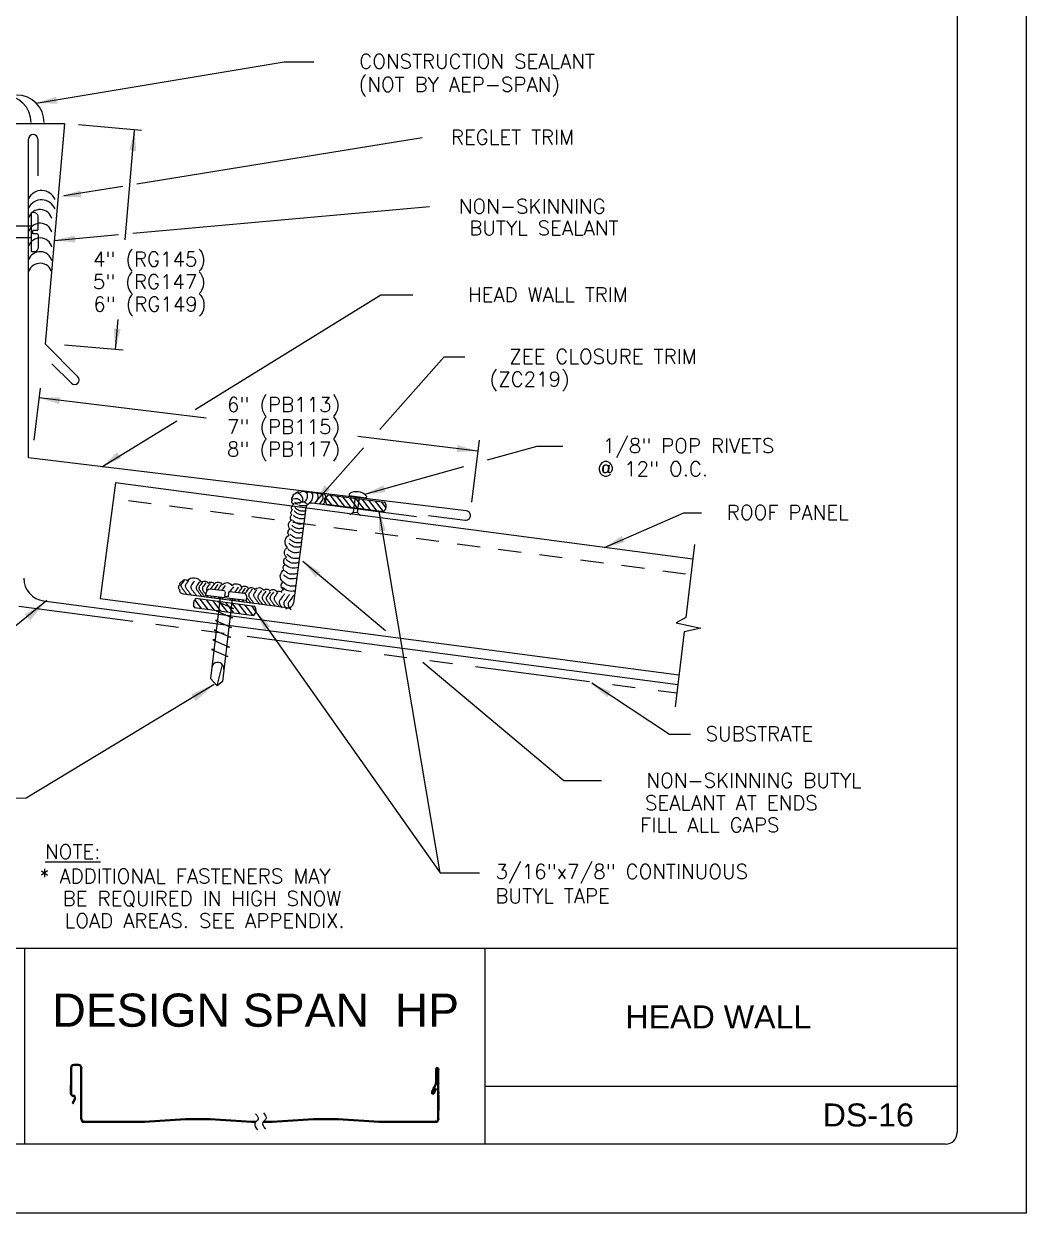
# Model space of a CAD drawing. Extents: x 100.7 to 109.2, y -38 to -27.
# Drawn here: x 103.71 to 109.15, y -38 to -31.54 of the extents above; entities that cross this region are included whole.
import ezdxf
from ezdxf.enums import TextEntityAlignment as Align

# ---------------------------------------------------------------- set-up
doc = ezdxf.new("R2010")
doc.units = 0
doc.header["$LTSCALE"] = 0.5
doc.header["$MEASUREMENT"] = 0
doc.linetypes.add('HIDDEN', pattern=[0.375, 0.25, -0.125])
doc.linetypes.add('PHANTOM', pattern=[2.5, 1.25, -0.25, 0.25, -0.25, 0.25, -0.25])
for name, color, linetype in [('BORDER', 9, 'CONTINUOUS'), ('DIM', 4, 'CONTINUOUS'), ('DWG', 2, 'CONTINUOUS')]:
    doc.layers.add(name, color=color, linetype=linetype)
doc.styles.add('ROMAND', font='romand.shx')
doc.styles.get("Standard").update_dxf_attribs({"font": 'romans.shx'})

msp = doc.modelspace()

# ---------------------------------------------------------------- linework, layer by layer
at = {"layer": 'BORDER'}
for p, q in [((109.154, -26.9972), (109.154, -37.9972)), ((108.779, -27.4347), (108.779, -37.5597)), ((108.779, -36.5597), (101.2165, -36.5597)), ((103.7165, -36.5597), (103.7165, -37.6222)), ((106.2165, -36.5597), (106.2165, -37.6222)), ((104.012, -37.1904), (103.9841, -37.1904)), ((104.012, -37.1958), (103.9841, -37.1958)), ((103.9676, -37.2069), (103.9676, -37.3497)), ((103.973, -37.2069), (103.973, -37.3497)), ((104.0231, -37.4871), (104.0231, -37.2069)), ((104.0285, -37.4871), (104.0285, -37.2069)), ((105.9483, -37.2141), (105.9483, -37.2889)), ((105.9537, -37.2141), (105.9537, -37.2889)), ((105.9567, -37.211), (105.9567, -37.211)), ((105.9598, -37.4871), (105.9598, -37.2141)), ((105.9652, -37.4871), (105.9652, -37.2141)), ((103.9676, -37.3497), (103.9676, -37.3025)), ((105.9473, -37.2936), (105.9265, -37.3382)), ((105.9522, -37.2958), (105.9314, -37.3405)), ((105.9369, -37.343), (105.948, -37.3192)), ((105.9417, -37.3453), (105.9528, -37.3215)), ((105.9528, -37.3215), (105.948, -37.3192)), ((108.779, -37.3097), (106.2165, -37.3097)), ((103.9887, -37.3723), (103.9764, -37.3986)), ((103.9807, -37.3568), (103.9813, -37.3568)), ((103.981, -37.3622), (103.9817, -37.3621)), ((103.9935, -37.3745), (103.9813, -37.4008)), ((105.9306, -37.3494), (105.9306, -37.3494)), ((105.9328, -37.3445), (105.9328, -37.3445)), ((105.9652, -37.357), (105.9652, -37.4401)), ((103.9813, -37.4008), (103.9764, -37.3986)), ((104.0396, -37.4982), (104.3677, -37.4982)), ((104.0396, -37.5035), (104.3677, -37.5035)), ((104.3677, -37.4982), (104.5914, -37.4831)), ((104.3677, -37.5035), (104.5914, -37.4885)), ((104.5914, -37.4831), (104.7256, -37.4831)), ((104.5914, -37.4885), (104.7256, -37.4885)), ((104.7256, -37.4831), (104.9492, -37.4982)), ((104.7256, -37.4885), (104.9492, -37.5035)), ((104.9492, -37.4982), (104.9763, -37.4982)), ((104.9492, -37.5035), (104.9713, -37.5035)), ((105.0109, -37.5035), (105.0613, -37.5035)), ((105.0147, -37.4982), (105.0613, -37.4982)), ((105.0613, -37.4982), (105.285, -37.4831)), ((105.0613, -37.5035), (105.285, -37.4885)), ((105.285, -37.4831), (105.4192, -37.4831)), ((105.285, -37.4885), (105.4192, -37.4885)), ((105.4192, -37.4831), (105.6428, -37.4982)), ((105.4192, -37.4885), (105.6428, -37.5035)), ((105.6428, -37.4982), (105.9487, -37.4982)), ((105.6428, -37.5035), (105.9487, -37.5035)), ((108.7165, -37.6222), (101.279, -37.6222)), ((109.154, -37.9972), (100.654, -37.9972))]:
    msp.add_line(p, q, dxfattribs=at)
for centre, radius, start, end in [((103.9841, -37.2069), 0.0165, 90, 180), ((103.9841, -37.2069), 0.0111, 90, 180), ((104.012, -37.2069), 0.0165, 0, 90), ((104.012, -37.2069), 0.0111, 0, 90), ((105.9567, -37.2141), 0.00841, 90, 180), ((105.9567, -37.2141), 0.00304, 90, 180), ((105.9567, -37.2141), 0.00841, 0, 90), ((105.9567, -37.2141), 0.00304, 360, 90), ((105.9372, -37.2889), 0.0111, 335, 0), ((105.9372, -37.2889), 0.0165, 335, 0), ((103.9802, -37.3497), 0.0125, 180, 274), ((103.9802, -37.3497), 0.00716, 180, 274), ((103.9822, -37.3692), 0.0125, 335, 94), ((103.9822, -37.3692), 0.00716, 335, 94), ((105.9341, -37.3418), 0.00841, 155, 245), ((105.9341, -37.3418), 0.00841, 245, 335), ((105.9341, -37.3418), 0.00304, 155, 245), ((105.9341, -37.3418), 0.00304, 245, 335), ((104.0396, -37.4871), 0.0165, 180, 270), ((104.0396, -37.4871), 0.0111, 180, 270), ((105.9487, -37.4871), 0.0111, 270, 360), ((105.9487, -37.4871), 0.0165, 270, 0), ((108.7165, -37.5597), 0.0625, 270, 0)]:
    msp.add_arc(centre, radius, start, end, dxfattribs=at)
for points in [[(104.9715, -37.4572), (104.9852, -37.4864), (104.9677, -37.5088), (104.9822, -37.5453)], [(105.0144, -37.4525), (105.0281, -37.4817), (105.0106, -37.5042), (105.025, -37.5406)]]:
    msp.add_spline(points, degree=3, dxfattribs=at)
for p in [(104.0285, -37.2069), (105.9652, -37.2141), (105.9376, -37.3144), (105.9483, -37.2913), (105.9483, -37.2913), (105.9652, -37.2913), (105.9652, -37.3458), (105.9654, -37.3402), (103.9813, -37.4008), (103.9813, -37.4008), (105.9652, -37.429), (104.0285, -37.4871), (104.0396, -37.4982), (104.8736, -37.4982), (104.8736, -37.4982), (105.9487, -37.4982), (105.9652, -37.4871)]:
    msp.add_point(p, dxfattribs=at)
at = {"layer": 'DIM', "color": 5}
for p, q in [((103.7809, -31.9696), (105.127, -31.7455)), ((105.127, -31.7455), (105.287, -31.7455)), ((104.3527, -32.1177), (104.0098, -32.0877)), ((104.2629, -32.7113), (104.3151, -32.1151)), ((104.3266, -32.4072), (105.8747, -32.1562)), ((103.9314, -32.4713), (104.2517, -32.4194)), ((104.3053, -32.6759), (105.9156, -32.531)), ((103.8801, -32.7141), (104.2281, -32.6828)), ((104.644, -33.6323), (105.652, -33.0109)), ((105.652, -33.0109), (105.8255, -33.0109)), ((104.2108, -33.3076), (104.2251, -33.1437)), ((104.2535, -33.3113), (103.9345, -33.2834)), ((105.6453, -33.7419), (105.9954, -33.3468)), ((105.9954, -33.3468), (106.1074, -33.3468)), ((103.8025, -33.5177), (103.7684, -33.7999)), ((104.7029, -33.6795), (103.7962, -33.5697)), ((104.1373, -33.9447), (104.5438, -33.6941)), ((106.1779, -33.8581), (105.5263, -33.7792)), ((105.2917, -34.1411), (105.5571, -33.8415)), ((106.1849, -33.799), (106.1441, -34.1353)), ((106.2308, -33.9065), (106.4997, -33.8315)), ((106.4997, -33.8315), (106.6391, -33.8315)), ((105.5647, -34.0923), (106.1024, -33.9423)), ((105.973, -36.1495), (105.643, -34.1841)), ((106.865, -34.3824), (107.2964, -34.1936)), ((107.2964, -34.1936), (107.3918, -34.1936)), ((105.2273, -34.4556), (105.676, -34.8333)), ((103.8376, -34.6698), (103.2844, -35.1243)), ((104.9734, -34.7308), (105.973, -36.1495)), ((105.8797, -35.0048), (106.645, -35.6481)), ((106.7973, -35.1179), (107.218, -35.396)), ((107.218, -35.396), (107.3326, -35.396)), ((106.645, -35.6481), (106.8495, -35.6481)), ((105.973, -36.1495), (106.1865, -36.1495))]:
    msp.add_line(p, q, dxfattribs=at)
msp.add_lwpolyline([(104.7466, -35.1258), (103.7262, -35.7434), (103.5168, -35.7453)], dxfattribs=at)
for points in [[(103.8941, -31.9719), (103.8887, -31.9344), (103.7788, -31.9693)], [(104.2858, -32.2253), (104.3236, -32.2286), (104.3148, -32.1137)], [(104.0255, -32.4801), (104.0202, -32.4425), (103.9102, -32.4772)], [(103.9927, -32.7262), (103.9906, -32.6883), (103.8781, -32.7137)], [(104.2392, -33.1958), (104.2015, -33.1926), (104.2108, -33.3076)], [(103.9065, -33.6034), (103.9115, -33.5658), (103.7962, -33.5697)], [(106.0674, -33.8255), (106.0628, -33.8632), (106.178, -33.8582)], [(104.2418, -33.8959), (104.2203, -33.8647), (104.1373, -33.9447)], [(105.3764, -34.0685), (105.3473, -34.0441), (105.2888, -34.1435)], [(105.6755, -34.0815), (105.6653, -34.045), (105.5608, -34.0938)], [(105.6407, -34.2969), (105.6782, -34.2914), (105.643, -34.1816)], [(106.9748, -34.353), (106.9587, -34.3187), (106.8637, -34.3841)], [(105.2972, -34.544), (105.3227, -34.5159), (105.2257, -34.4536)], [(103.7486, -34.7788), (103.8329, -34.6736), (103.7191, -34.7458)], [(105.0199, -34.8302), (105.0511, -34.8087), (104.971, -34.7258)], [(104.6469, -35.2164), (104.7466, -35.1258), (104.6228, -35.1792)], [(106.8806, -35.1956), (106.8999, -35.1629), (106.7924, -35.1213)]]:
    msp.add_solid(points, dxfattribs=at)
at = {"layer": 'DWG'}
for p, q in [((103.9354, -32.082), (103.4818, -32.082)), ((103.8307, -33.2785), (103.9354, -32.082)), ((103.7391, -33.8958), (103.7391, -32.1648)), ((103.789, -32.1648), (103.789, -32.3642)), ((104.007, -33.4548), (103.8307, -33.2785)), ((103.8659, -33.3843), (103.9717, -33.4901)), ((105.863, -34.1529), (103.7391, -33.8958)), ((104.2105, -34.0312), (104.1278, -34.6595)), ((107.344, -34.4457), (104.2105, -34.0312)), ((105.2449, -34.1672), (105.1768, -34.684)), ((105.8447, -34.216), (105.2783, -34.1415)), ((106.1151, -34.1834), (105.863, -34.1529)), ((105.9103, -34.2088), (106.1086, -34.2328)), ((104.1278, -34.6595), (107.2688, -35.073)), ((105.1434, -34.7096), (104.5798, -34.6354))]:
    msp.add_line(p, q, dxfattribs=at)
at = {"layer": 'DWG', "color": 46}
for p, q in [((103.756, -32.7756), (103.756, -32.5626)), ((103.7681, -32.5626), (103.756, -32.5626)), ((103.7918, -32.6537), (103.7918, -32.581)), ((103.754, -32.6378), (103.3328, -32.6378)), ((103.754, -32.6378), (103.756, -32.6378)), ((103.7622, -32.6784), (103.7622, -32.6598)), ((103.7859, -32.6598), (103.7622, -32.6598)), ((103.7861, -32.6784), (103.7622, -32.6784)), ((103.7547, -32.7005), (103.3244, -32.7005)), ((103.7547, -32.7005), (103.756, -32.7005)), ((103.7922, -32.6843), (103.7922, -32.757)), ((103.756, -32.7756), (103.7685, -32.7755)), ((105.6745, -34.1379), (105.363, -34.0974)), ((105.4203, -34.1548), (105.3774, -34.0988)), ((105.4553, -34.1594), (105.4124, -34.1034)), ((105.48, -34.0899), (105.4787, -34.0993)), ((105.4787, -34.0993), (105.5724, -34.112)), ((105.5736, -34.1026), (105.5724, -34.112)), ((105.1855, -34.1659), (105.1847, -34.1651)), ((105.1872, -34.1675), (105.1855, -34.1659)), ((105.1865, -34.1376), (105.1856, -34.1368)), ((105.1882, -34.1392), (105.1865, -34.1376)), ((105.1897, -34.1696), (105.1872, -34.1675)), ((105.1907, -34.1414), (105.1882, -34.1392)), ((105.1938, -34.144), (105.1907, -34.1414)), ((105.1975, -34.1467), (105.1938, -34.144)), ((105.2015, -34.1494), (105.1975, -34.1467)), ((105.2103, -34.1539), (105.2058, -34.1519)), ((105.2148, -34.1554), (105.2103, -34.1539)), ((105.2193, -34.1563), (105.2148, -34.1554)), ((105.2239, -34.1567), (105.2193, -34.1563)), ((105.2285, -34.1567), (105.2239, -34.1567)), ((105.2332, -34.1564), (105.2285, -34.1567)), ((105.2378, -34.1559), (105.2332, -34.1564)), ((105.2425, -34.1552), (105.2378, -34.1559)), ((105.2472, -34.1544), (105.2425, -34.1552)), ((105.3845, -34.15), (105.3536, -34.1097)), ((105.3564, -34.1468), (105.668, -34.1874)), ((105.4902, -34.164), (105.4473, -34.108)), ((105.5252, -34.1686), (105.4823, -34.1126)), ((105.5025, -34.1895), (105.5137, -34.1073)), ((105.5118, -34.1071), (105.5122, -34.1039)), ((105.5381, -34.1107), (105.5118, -34.1071)), ((105.5601, -34.1732), (105.5172, -34.1172)), ((105.5247, -34.1925), (105.5359, -34.1104)), ((105.5385, -34.1074), (105.5381, -34.1107)), ((105.5951, -34.1778), (105.5522, -34.1218)), ((105.63, -34.1824), (105.5871, -34.1264)), ((105.665, -34.187), (105.6221, -34.131)), ((105.6803, -34.166), (105.657, -34.1356)), ((105.1775, -34.2074), (105.1767, -34.2066)), ((105.1792, -34.209), (105.1775, -34.2074)), ((105.1817, -34.2112), (105.1792, -34.209)), ((105.1823, -34.185), (105.1815, -34.1842)), ((105.1848, -34.2137), (105.1817, -34.2112)), ((105.184, -34.1866), (105.1823, -34.185)), ((105.1865, -34.1888), (105.184, -34.1866)), ((105.1885, -34.2165), (105.1848, -34.2137)), ((105.1896, -34.1914), (105.1865, -34.1888)), ((105.1925, -34.2192), (105.1885, -34.2165)), ((105.1933, -34.1941), (105.1896, -34.1914)), ((105.1928, -34.1722), (105.1897, -34.1696)), ((105.1968, -34.2216), (105.1925, -34.2192)), ((105.1965, -34.1749), (105.1928, -34.1722)), ((105.1973, -34.1968), (105.1933, -34.1941)), ((105.2005, -34.1776), (105.1965, -34.1749)), ((105.2013, -34.2237), (105.1968, -34.2216)), ((105.2016, -34.1993), (105.1973, -34.1968)), ((105.2048, -34.1801), (105.2005, -34.1776)), ((105.2058, -34.2251), (105.2013, -34.2237)), ((105.2061, -34.2013), (105.2016, -34.1993)), ((105.2093, -34.1822), (105.2048, -34.1801)), ((105.2103, -34.226), (105.2058, -34.2251)), ((105.2106, -34.2028), (105.2061, -34.2013)), ((105.2138, -34.1836), (105.2093, -34.1822)), ((105.2149, -34.2265), (105.2103, -34.226)), ((105.2151, -34.2037), (105.2106, -34.2028)), ((105.2183, -34.1845), (105.2138, -34.1836)), ((105.2194, -34.2265), (105.2149, -34.2265)), ((105.2197, -34.2041), (105.2151, -34.2037)), ((105.2229, -34.1849), (105.2183, -34.1845)), ((105.224, -34.2262), (105.2194, -34.2265)), ((105.2242, -34.2041), (105.2197, -34.2041)), ((105.2274, -34.185), (105.2229, -34.1849)), ((105.2285, -34.2257), (105.224, -34.2262)), ((105.2288, -34.2039), (105.2242, -34.2041)), ((105.2319, -34.1847), (105.2274, -34.185)), ((105.2329, -34.2251), (105.2285, -34.2257)), ((105.2333, -34.2034), (105.2288, -34.2039)), ((105.2365, -34.1842), (105.2319, -34.1847)), ((105.2373, -34.2243), (105.2329, -34.2251)), ((105.2377, -34.2027), (105.2333, -34.2034)), ((105.2409, -34.1835), (105.2365, -34.1842)), ((105.2421, -34.202), (105.2377, -34.2027)), ((105.2453, -34.1828), (105.2409, -34.1835)), ((105.483, -34.2022), (105.5025, -34.1895)), ((105.5025, -34.1895), (105.5247, -34.1925)), ((105.5401, -34.21), (105.5247, -34.1925)), ((105.1659, -34.283), (105.1644, -34.2815)), ((105.1681, -34.2851), (105.1659, -34.283)), ((105.1686, -34.2611), (105.1679, -34.2603)), ((105.171, -34.2876), (105.1681, -34.2851)), ((105.1703, -34.2626), (105.1686, -34.2611)), ((105.1727, -34.2647), (105.1703, -34.2626)), ((105.1743, -34.2904), (105.171, -34.2876)), ((105.1729, -34.2361), (105.172, -34.2352)), ((105.1758, -34.2673), (105.1727, -34.2647)), ((105.1746, -34.2377), (105.1729, -34.2361)), ((105.1781, -34.2933), (105.1743, -34.2904)), ((105.1771, -34.2399), (105.1746, -34.2377)), ((105.1794, -34.27), (105.1758, -34.2673)), ((105.1802, -34.2424), (105.1771, -34.2399)), ((105.1822, -34.296), (105.1781, -34.2933)), ((105.1835, -34.2727), (105.1794, -34.27)), ((105.1838, -34.2452), (105.1802, -34.2424)), ((105.1865, -34.2985), (105.1822, -34.296)), ((105.1878, -34.2751), (105.1835, -34.2727)), ((105.1879, -34.2479), (105.1838, -34.2452)), ((105.1922, -34.2772), (105.1878, -34.2751)), ((105.1922, -34.2503), (105.1879, -34.2479)), ((105.1967, -34.2524), (105.1922, -34.2503)), ((105.1967, -34.2786), (105.1922, -34.2772)), ((105.2012, -34.2538), (105.1967, -34.2524)), ((105.2013, -34.2795), (105.1967, -34.2786)), ((105.2057, -34.2547), (105.2012, -34.2538)), ((105.2059, -34.28), (105.2013, -34.2795)), ((105.2103, -34.2552), (105.2057, -34.2547)), ((105.2106, -34.28), (105.2059, -34.28)), ((105.2149, -34.2552), (105.2103, -34.2552)), ((105.2154, -34.2796), (105.2106, -34.28)), ((105.2195, -34.2549), (105.2149, -34.2552)), ((105.2203, -34.2791), (105.2154, -34.2796)), ((105.2242, -34.2544), (105.2195, -34.2549)), ((105.2252, -34.2783), (105.2203, -34.2791)), ((105.2289, -34.2537), (105.2242, -34.2544)), ((105.2303, -34.2775), (105.2252, -34.2783)), ((105.2336, -34.2529), (105.2289, -34.2537)), ((105.1536, -34.3601), (105.1518, -34.3584)), ((105.1559, -34.3624), (105.1536, -34.3601)), ((105.157, -34.3366), (105.1556, -34.3353)), ((105.1592, -34.3387), (105.157, -34.3366)), ((105.162, -34.3411), (105.1592, -34.3387)), ((105.1612, -34.3116), (105.1597, -34.3102)), ((105.1635, -34.3137), (105.1612, -34.3116)), ((105.1653, -34.3439), (105.162, -34.3411)), ((105.1663, -34.3163), (105.1635, -34.3137)), ((105.1691, -34.3468), (105.1653, -34.3439)), ((105.1697, -34.3191), (105.1663, -34.3163)), ((105.1732, -34.3495), (105.1691, -34.3468)), ((105.1735, -34.3219), (105.1697, -34.3191)), ((105.1775, -34.352), (105.1732, -34.3495)), ((105.1776, -34.3247), (105.1735, -34.3219)), ((105.182, -34.3541), (105.1775, -34.352)), ((105.1819, -34.3272), (105.1776, -34.3247)), ((105.1864, -34.3293), (105.1819, -34.3272)), ((105.1865, -34.3555), (105.182, -34.3541)), ((105.1909, -34.3307), (105.1864, -34.3293)), ((105.191, -34.3006), (105.1865, -34.2985)), ((105.191, -34.3564), (105.1865, -34.3555)), ((105.1954, -34.3316), (105.1909, -34.3307)), ((105.1955, -34.302), (105.191, -34.3006)), ((105.1957, -34.3568), (105.191, -34.3564)), ((105.2, -34.3321), (105.1954, -34.3316)), ((105.2001, -34.3029), (105.1955, -34.302)), ((105.2004, -34.3569), (105.1957, -34.3568)), ((105.2047, -34.3321), (105.2, -34.3321)), ((105.2046, -34.3034), (105.2001, -34.3029)), ((105.2052, -34.3565), (105.2004, -34.3569)), ((105.2092, -34.3034), (105.2046, -34.3034)), ((105.2093, -34.3318), (105.2047, -34.3321)), ((105.2101, -34.356), (105.2052, -34.3565)), ((105.2137, -34.3031), (105.2092, -34.3034)), ((105.214, -34.3312), (105.2093, -34.3318)), ((105.2151, -34.3552), (105.2101, -34.356)), ((105.2182, -34.3026), (105.2137, -34.3031)), ((105.2187, -34.3305), (105.214, -34.3312)), ((105.2202, -34.3543), (105.2151, -34.3552)), ((105.2227, -34.3019), (105.2182, -34.3026)), ((105.2235, -34.3297), (105.2187, -34.3305)), ((105.2272, -34.3012), (105.2227, -34.3019)), ((105.1438, -34.4211), (105.1419, -34.4192)), ((105.1463, -34.4235), (105.1438, -34.4211)), ((105.1493, -34.4262), (105.1463, -34.4235)), ((105.1474, -34.3919), (105.1465, -34.391)), ((105.1492, -34.3935), (105.1474, -34.3919)), ((105.1517, -34.3957), (105.1492, -34.3935)), ((105.1528, -34.4291), (105.1493, -34.4262)), ((105.1548, -34.3983), (105.1517, -34.3957)), ((105.1585, -34.401), (105.1548, -34.3983)), ((105.1589, -34.365), (105.1559, -34.3624)), ((105.1625, -34.4038), (105.1585, -34.401)), ((105.1623, -34.3679), (105.1589, -34.365)), ((105.1662, -34.3708), (105.1623, -34.3679)), ((105.1668, -34.4062), (105.1625, -34.4038)), ((105.1703, -34.3736), (105.1662, -34.3708)), ((105.1713, -34.4083), (105.1668, -34.4062)), ((105.1747, -34.3761), (105.1703, -34.3736)), ((105.1758, -34.4097), (105.1713, -34.4083)), ((105.1791, -34.3782), (105.1747, -34.3761)), ((105.1804, -34.4106), (105.1758, -34.4097)), ((105.1837, -34.3796), (105.1791, -34.3782)), ((105.1852, -34.411), (105.1804, -34.4106)), ((105.1882, -34.3805), (105.1837, -34.3796)), ((105.1902, -34.411), (105.1852, -34.411)), ((105.1928, -34.3809), (105.1882, -34.3805)), ((105.1954, -34.4106), (105.1902, -34.411)), ((105.1975, -34.381), (105.1928, -34.3809)), ((105.2009, -34.4099), (105.1954, -34.4106)), ((105.2023, -34.3806), (105.1975, -34.381)), ((105.2068, -34.409), (105.2009, -34.4099)), ((105.2071, -34.3801), (105.2023, -34.3806)), ((105.2132, -34.4079), (105.2068, -34.409)), ((105.212, -34.3793), (105.2071, -34.3801)), ((105.217, -34.3785), (105.212, -34.3793)), ((107.3536, -34.3659), (107.3061, -34.7618)), ((105.1435, -34.4833), (105.1347, -34.4759)), ((105.1388, -34.4476), (105.1374, -34.4463)), ((105.1409, -34.4496), (105.1388, -34.4476)), ((105.1437, -34.4521), (105.1409, -34.4496)), ((105.1523, -34.4885), (105.1435, -34.4833)), ((105.147, -34.4548), (105.1437, -34.4521)), ((105.1508, -34.4577), (105.147, -34.4548)), ((105.1548, -34.4604), (105.1508, -34.4577)), ((105.1611, -34.4918), (105.1523, -34.4885)), ((105.1567, -34.4321), (105.1528, -34.4291)), ((105.1592, -34.4629), (105.1548, -34.4604)), ((105.1608, -34.4349), (105.1567, -34.4321)), ((105.1636, -34.465), (105.1592, -34.4629)), ((105.1652, -34.4374), (105.1608, -34.4349)), ((105.1682, -34.4664), (105.1636, -34.465)), ((105.1697, -34.4395), (105.1652, -34.4374)), ((105.1728, -34.4673), (105.1682, -34.4664)), ((105.1742, -34.4409), (105.1697, -34.4395)), ((105.1776, -34.4677), (105.1728, -34.4673)), ((105.1788, -34.4418), (105.1742, -34.4409)), ((105.1825, -34.4677), (105.1776, -34.4677)), ((105.1834, -34.4422), (105.1788, -34.4418)), ((105.1878, -34.4673), (105.1825, -34.4677)), ((105.1882, -34.4422), (105.1834, -34.4422)), ((105.1934, -34.4666), (105.1878, -34.4673)), ((105.1931, -34.4419), (105.1882, -34.4422)), ((105.1982, -34.4413), (105.1931, -34.4419)), ((105.1993, -34.4657), (105.1934, -34.4666)), ((105.2035, -34.4405), (105.1982, -34.4413)), ((105.2057, -34.4646), (105.1993, -34.4657)), ((105.209, -34.4396), (105.2035, -34.4405)), ((105.1255, -34.5321), (105.1237, -34.5302)), ((105.128, -34.5344), (105.1255, -34.5321)), ((105.1289, -34.5075), (105.1276, -34.5063)), ((105.131, -34.5371), (105.128, -34.5344)), ((105.1309, -34.5094), (105.1289, -34.5075)), ((105.1336, -34.5118), (105.1309, -34.5094)), ((105.1345, -34.54), (105.131, -34.5371)), ((105.1369, -34.5146), (105.1336, -34.5118)), ((105.1384, -34.543), (105.1345, -34.54)), ((105.1406, -34.5174), (105.1369, -34.5146)), ((105.1425, -34.5458), (105.1384, -34.543)), ((105.1447, -34.5201), (105.1406, -34.5174)), ((105.1469, -34.5483), (105.1425, -34.5458)), ((105.149, -34.5226), (105.1447, -34.5201)), ((105.1514, -34.5504), (105.1469, -34.5483)), ((105.1535, -34.5247), (105.149, -34.5226)), ((105.1559, -34.5518), (105.1514, -34.5504)), ((105.158, -34.5261), (105.1535, -34.5247)), ((105.1605, -34.5527), (105.1559, -34.5518)), ((105.1627, -34.527), (105.158, -34.5261)), ((105.1653, -34.5531), (105.1605, -34.5527)), ((105.1698, -34.4935), (105.1611, -34.4918)), ((105.1675, -34.5274), (105.1627, -34.527)), ((105.1704, -34.553), (105.1653, -34.5531)), ((105.1727, -34.5273), (105.1675, -34.5274)), ((105.1784, -34.494), (105.1698, -34.4935)), ((105.1758, -34.5526), (105.1704, -34.553)), ((105.1782, -34.5269), (105.1727, -34.5273)), ((105.1815, -34.5519), (105.1758, -34.5526)), ((105.1842, -34.5261), (105.1782, -34.5269)), ((105.1867, -34.4936), (105.1784, -34.494)), ((105.1877, -34.5509), (105.1815, -34.5519)), ((105.1907, -34.5251), (105.1842, -34.5261)), ((105.1946, -34.4926), (105.1867, -34.4936)), ((105.1945, -34.5498), (105.1877, -34.5509)), ((105.1979, -34.5239), (105.1907, -34.5251)), ((105.2022, -34.4914), (105.1946, -34.4926)), ((104.5669, -34.5853), (104.5664, -34.5879)), ((104.5664, -34.5879), (104.5665, -34.5903)), ((104.5665, -34.5903), (104.567, -34.5929)), ((104.568, -34.5825), (104.5669, -34.5853)), ((104.567, -34.5929), (104.568, -34.5955)), ((104.5698, -34.5791), (104.568, -34.5825)), ((104.568, -34.5955), (104.5693, -34.5982)), ((104.5693, -34.5982), (104.5709, -34.6009)), ((104.5723, -34.5752), (104.5698, -34.5791)), ((104.5709, -34.6009), (104.5728, -34.6037)), ((104.5757, -34.5703), (104.5723, -34.5752)), ((104.5728, -34.6037), (104.5748, -34.6066)), ((104.5748, -34.6066), (104.577, -34.6096)), ((104.58, -34.5645), (104.5757, -34.5703)), ((104.577, -34.6096), (104.5793, -34.6125)), ((104.5793, -34.6125), (104.5817, -34.6156)), ((104.5852, -34.5574), (104.58, -34.5645)), ((104.5817, -34.6156), (104.584, -34.6186)), ((104.584, -34.6186), (104.5864, -34.6217)), ((104.5905, -34.5878), (104.59, -34.5903)), ((104.59, -34.5903), (104.5901, -34.5928)), ((104.5901, -34.5928), (104.5906, -34.5953)), ((104.5915, -34.585), (104.5905, -34.5878)), ((104.5906, -34.5953), (104.5915, -34.5979)), ((104.5933, -34.5817), (104.5915, -34.585)), ((104.5915, -34.5979), (104.5929, -34.6006)), ((104.5929, -34.6006), (104.5945, -34.6034)), ((104.5958, -34.5778), (104.5933, -34.5817)), ((104.5945, -34.6034), (104.5964, -34.6063)), ((104.599, -34.5731), (104.5958, -34.5778)), ((104.5964, -34.6063), (104.5985, -34.6092)), ((104.5985, -34.6092), (104.6007, -34.6122)), ((104.6032, -34.5675), (104.599, -34.5731)), ((104.6007, -34.6122), (104.6031, -34.6152)), ((104.6031, -34.6152), (104.6054, -34.6183)), ((104.6083, -34.5606), (104.6032, -34.5675)), ((104.6054, -34.6183), (104.6079, -34.6214)), ((104.6201, -34.5929), (104.6196, -34.5955)), ((104.6196, -34.5955), (104.6197, -34.5979)), ((104.6197, -34.5979), (104.6202, -34.6005)), ((104.6212, -34.5901), (104.6201, -34.5929)), ((104.6202, -34.6005), (104.6212, -34.6031)), ((104.623, -34.5867), (104.6212, -34.5901)), ((104.6212, -34.6031), (104.6225, -34.6058)), ((104.6225, -34.6058), (104.6241, -34.6085)), ((104.6255, -34.5828), (104.623, -34.5867)), ((104.6241, -34.6085), (104.6259, -34.6113)), ((104.6289, -34.5779), (104.6255, -34.5828)), ((104.6259, -34.6113), (104.628, -34.6142)), ((104.628, -34.6142), (104.6302, -34.6171)), ((104.6332, -34.572), (104.6289, -34.5779)), ((104.6302, -34.6171), (104.6324, -34.62)), ((104.6324, -34.62), (104.6347, -34.6229)), ((104.6385, -34.5649), (104.6332, -34.572)), ((104.6492, -34.5969), (104.6487, -34.5995)), ((104.6487, -34.5995), (104.6488, -34.602)), ((104.6488, -34.602), (104.6493, -34.6045)), ((104.6503, -34.5941), (104.6492, -34.5969)), ((104.6493, -34.6045), (104.6503, -34.6071)), ((104.6521, -34.5908), (104.6503, -34.5941)), ((104.6503, -34.6071), (104.6516, -34.6098)), ((104.6516, -34.6098), (104.6532, -34.6125)), ((104.6547, -34.5868), (104.6521, -34.5908)), ((104.6532, -34.6125), (104.6551, -34.6153)), ((104.6581, -34.582), (104.6547, -34.5868)), ((104.6551, -34.6153), (104.6571, -34.6182)), ((104.6571, -34.6182), (104.6593, -34.621)), ((104.6623, -34.5761), (104.6581, -34.582)), ((104.6676, -34.569), (104.6623, -34.5761)), ((104.6645, -34.5991), (104.664, -34.6017)), ((104.664, -34.6017), (104.6641, -34.6041)), ((104.6641, -34.6041), (104.6646, -34.6067)), ((104.6656, -34.5963), (104.6645, -34.5991)), ((104.6646, -34.6067), (104.6655, -34.6093)), ((104.6655, -34.6093), (104.6669, -34.6119)), ((104.6674, -34.5929), (104.6656, -34.5963)), ((104.6669, -34.6119), (104.6685, -34.6147)), ((104.6699, -34.589), (104.6674, -34.5929)), ((104.6685, -34.6147), (104.6703, -34.6175)), ((104.6733, -34.5841), (104.6699, -34.589)), ((104.6703, -34.6175), (104.6723, -34.6203)), ((104.6723, -34.6203), (104.6745, -34.6232)), ((104.6776, -34.5782), (104.6733, -34.5841)), ((104.6829, -34.5711), (104.6776, -34.5782)), ((104.6831, -34.6024), (104.6826, -34.605)), ((104.6826, -34.605), (104.6826, -34.6074)), ((104.6826, -34.6074), (104.6832, -34.61)), ((104.6842, -34.5995), (104.6831, -34.6024)), ((104.6832, -34.61), (104.6841, -34.6126)), ((104.6841, -34.6126), (104.6854, -34.6152)), ((104.686, -34.5962), (104.6842, -34.5995)), ((104.6854, -34.6152), (104.687, -34.6179)), ((104.6886, -34.5921), (104.686, -34.5962)), ((104.687, -34.6179), (104.6888, -34.6207)), ((104.6921, -34.5871), (104.6886, -34.5921)), ((104.6965, -34.5811), (104.6921, -34.5871)), ((104.7019, -34.5738), (104.6965, -34.5811)), ((104.7055, -34.6059), (104.705, -34.6085)), ((104.705, -34.6085), (104.7051, -34.6109)), ((104.7051, -34.6109), (104.7056, -34.6134)), ((104.7067, -34.603), (104.7055, -34.6059)), ((104.7056, -34.6134), (104.7066, -34.616)), ((104.7066, -34.616), (104.7074, -34.6176)), ((104.7085, -34.5996), (104.7067, -34.603)), ((104.7111, -34.5955), (104.7085, -34.5996)), ((104.7146, -34.5905), (104.7111, -34.5955)), ((104.7191, -34.5844), (104.7146, -34.5905)), ((104.7246, -34.577), (104.7191, -34.5844)), ((104.8001, -34.6169), (104.7242, -34.6079)), ((104.7276, -34.6071), (104.7271, -34.6083)), ((104.7295, -34.6037), (104.7276, -34.6071)), ((104.7322, -34.5994), (104.7295, -34.6037)), ((104.7359, -34.5942), (104.7322, -34.5994)), ((104.7406, -34.5878), (104.7359, -34.5942)), ((104.7463, -34.58), (104.7406, -34.5878)), ((104.7477, -34.6097), (104.7474, -34.6107)), ((104.7496, -34.6063), (104.7477, -34.6097)), ((104.7523, -34.6021), (104.7496, -34.6063)), ((104.756, -34.5969), (104.7523, -34.6021)), ((104.7606, -34.5906), (104.756, -34.5969)), ((104.7663, -34.5829), (104.7606, -34.5906)), ((104.7672, -34.6108), (104.7663, -34.6129)), ((104.769, -34.6075), (104.7672, -34.6108)), ((104.7715, -34.6035), (104.769, -34.6075)), ((104.775, -34.5986), (104.7715, -34.6035)), ((104.7793, -34.5926), (104.775, -34.5986)), ((104.7847, -34.5854), (104.7793, -34.5926)), ((104.7892, -34.6132), (104.7886, -34.6155)), ((104.7908, -34.6097), (104.7892, -34.6132)), ((104.7932, -34.6057), (104.7908, -34.6097)), ((104.7964, -34.6009), (104.7932, -34.6057)), ((104.8006, -34.5952), (104.7964, -34.6009)), ((104.8056, -34.5884), (104.8006, -34.5952)), ((104.832, -34.6202), (104.908, -34.6292)), ((104.8351, -34.6187), (104.8343, -34.6205)), ((104.8377, -34.6143), (104.8351, -34.6187)), ((104.8413, -34.609), (104.8377, -34.6143)), ((104.846, -34.6026), (104.8413, -34.609)), ((104.8518, -34.5949), (104.846, -34.6026)), ((104.8627, -34.6185), (104.86, -34.623)), ((104.8664, -34.6131), (104.8627, -34.6185)), ((104.8712, -34.6065), (104.8664, -34.6131)), ((104.8771, -34.5984), (104.8712, -34.6065)), ((104.8833, -34.6194), (104.8808, -34.6236)), ((104.8867, -34.6144), (104.8833, -34.6194)), ((104.891, -34.6084), (104.8867, -34.6144)), ((104.8964, -34.6011), (104.891, -34.6084)), ((104.9056, -34.616), (104.9024, -34.6207)), ((104.9097, -34.6104), (104.9056, -34.616)), ((104.9147, -34.6037), (104.9097, -34.6104)), ((104.9233, -34.618), (104.9201, -34.6225)), ((104.9272, -34.6126), (104.9233, -34.618)), ((104.932, -34.6061), (104.9272, -34.6126)), ((104.9475, -34.6162), (104.9432, -34.6221)), ((104.9528, -34.6091), (104.9475, -34.6162)), ((104.9723, -34.6184), (104.9686, -34.6234)), ((104.9767, -34.6124), (104.9723, -34.6184)), ((105.0035, -34.6162), (104.9978, -34.6239)), ((105.0279, -34.6196), (105.0218, -34.6278)), ((105.1279, -34.6076), (105.1179, -34.5991)), ((105.1217, -34.5694), (105.1202, -34.5679)), ((105.1241, -34.5716), (105.1217, -34.5694)), ((105.1272, -34.5744), (105.1241, -34.5716)), ((105.131, -34.5775), (105.1272, -34.5744)), ((105.138, -34.6136), (105.1279, -34.6076)), ((105.1353, -34.5808), (105.131, -34.5775)), ((105.14, -34.584), (105.1353, -34.5808)), ((105.1477, -34.6174), (105.138, -34.6136)), ((105.145, -34.5868), (105.14, -34.584)), ((105.1501, -34.5892), (105.145, -34.5868)), ((105.157, -34.6195), (105.1477, -34.6174)), ((105.1553, -34.5909), (105.1501, -34.5892)), ((105.1605, -34.5919), (105.1553, -34.5909)), ((105.1657, -34.6203), (105.157, -34.6195)), ((105.1656, -34.5924), (105.1605, -34.5919)), ((105.1707, -34.5925), (105.1656, -34.5924)), ((105.1734, -34.6201), (105.1657, -34.6203)), ((105.1756, -34.5922), (105.1707, -34.5925)), ((105.1801, -34.6194), (105.1734, -34.6201)), ((105.1803, -34.5917), (105.1756, -34.5922)), ((105.1854, -34.6186), (105.1801, -34.6194)), ((105.1849, -34.591), (105.1803, -34.5917)), ((105.1891, -34.5903), (105.1849, -34.591)), ((103.8209, -34.6721), (107.2626, -35.1252)), ((104.5864, -34.6217), (104.5889, -34.6249)), ((104.5889, -34.6249), (104.5913, -34.6281)), ((104.5913, -34.6281), (104.5938, -34.6313)), ((104.5938, -34.6313), (104.5964, -34.6346)), ((104.5964, -34.6346), (104.5989, -34.638)), ((104.6079, -34.6214), (104.6103, -34.6246)), ((104.6103, -34.6246), (104.6128, -34.6279)), ((104.6128, -34.6279), (104.6154, -34.6312)), ((104.6154, -34.6312), (104.6179, -34.6345)), ((104.6179, -34.6345), (104.6205, -34.6378)), ((104.6205, -34.6378), (104.6231, -34.6411)), ((104.6347, -34.6229), (104.637, -34.6259)), ((104.637, -34.6259), (104.6393, -34.629)), ((104.6393, -34.629), (104.6417, -34.632)), ((104.6786, -34.7139), (104.6411, -34.665)), ((104.6417, -34.632), (104.6441, -34.6351)), ((104.6441, -34.6351), (104.6466, -34.6383)), ((104.9677, -34.7017), (104.6464, -34.6594)), ((104.6466, -34.6383), (104.6491, -34.6416)), ((104.6491, -34.6416), (104.6516, -34.6449)), ((104.6593, -34.621), (104.6615, -34.624)), ((104.6615, -34.624), (104.6638, -34.6269)), ((104.6638, -34.6269), (104.666, -34.6299)), ((104.666, -34.6299), (104.6684, -34.6329)), ((104.6684, -34.6329), (104.6707, -34.6359)), ((104.6707, -34.6359), (104.6731, -34.639)), ((104.7136, -34.7185), (104.6707, -34.6626)), ((104.6731, -34.639), (104.6755, -34.6422)), ((104.6745, -34.6232), (104.6767, -34.6261)), ((104.6755, -34.6422), (104.678, -34.6454)), ((104.6767, -34.6261), (104.679, -34.629)), ((104.678, -34.6454), (104.6806, -34.6487)), ((104.679, -34.629), (104.6812, -34.6319)), ((104.6812, -34.6319), (104.6835, -34.6349)), ((104.6835, -34.6349), (104.6859, -34.6379)), ((104.6859, -34.6379), (104.6882, -34.641)), ((104.6882, -34.641), (104.6907, -34.6442)), ((104.6888, -34.6207), (104.6908, -34.6235)), ((104.6907, -34.6442), (104.6932, -34.6474)), ((104.6908, -34.6235), (104.6929, -34.6263)), ((104.6929, -34.6263), (104.6951, -34.6291)), ((104.6932, -34.6474), (104.6957, -34.6507)), ((104.6951, -34.6291), (104.6973, -34.632)), ((104.6973, -34.632), (104.6995, -34.6348)), ((104.6995, -34.6348), (104.7012, -34.637)), ((104.702, -34.6304), (104.7005, -34.643)), ((104.9229, -34.6693), (104.7005, -34.643)), ((104.7485, -34.7231), (104.7056, -34.6672)), ((104.7064, -34.6437), (104.7086, -34.6466)), ((104.7086, -34.6466), (104.711, -34.6498)), ((104.711, -34.6498), (104.7136, -34.6531)), ((104.7788, -34.6544), (104.7269, -35.0941)), ((104.7281, -34.6463), (104.7283, -34.6465)), ((104.7283, -34.6465), (104.7306, -34.6495)), ((104.7306, -34.6495), (104.733, -34.6527)), ((104.733, -34.6527), (104.7356, -34.6559)), ((104.7835, -34.7277), (104.7406, -34.6718)), ((104.7475, -34.6486), (104.7482, -34.6494)), ((104.7482, -34.6494), (104.7504, -34.6523)), ((104.7504, -34.6523), (104.7527, -34.6553)), ((104.7527, -34.6553), (104.7552, -34.6585)), ((104.7765, -34.6732), (104.7641, -34.6749)), ((104.7641, -34.6749), (104.852, -34.7127)), ((104.7675, -34.651), (104.7684, -34.652)), ((104.7684, -34.652), (104.7706, -34.6549)), ((104.7706, -34.6549), (104.7729, -34.658)), ((104.7729, -34.658), (104.7754, -34.6612)), ((104.8185, -34.7323), (104.7755, -34.6764)), ((104.7788, -34.6544), (104.779, -34.6523)), ((104.7881, -34.6534), (104.789, -34.6545)), ((104.789, -34.6545), (104.7913, -34.6575)), ((104.7913, -34.6575), (104.7937, -34.6607)), ((104.8443, -34.6614), (104.7913, -35.1106)), ((104.7937, -34.6607), (104.7963, -34.6639)), ((104.8057, -34.6238), (104.8028, -34.6485)), ((104.8222, -34.6508), (104.8028, -34.6485)), ((104.8105, -34.656), (104.8119, -34.658)), ((104.8534, -34.7369), (104.8105, -34.681)), ((104.8251, -34.6258), (104.8222, -34.6508)), ((104.8317, -34.6585), (104.8342, -34.6619)), ((104.8342, -34.6619), (104.8403, -34.6697)), ((104.8443, -34.6614), (104.8445, -34.66)), ((104.8511, -34.6608), (104.8543, -34.665)), ((104.8543, -34.665), (104.8599, -34.6723)), ((104.86, -34.623), (104.8597, -34.6235)), ((104.8746, -34.6636), (104.8784, -34.6685)), ((104.8784, -34.6685), (104.8837, -34.6754)), ((104.8808, -34.6236), (104.8797, -34.6258)), ((104.8975, -34.6663), (104.9009, -34.6707)), ((104.8982, -34.6277), (104.8981, -34.628)), ((104.8999, -34.6245), (104.8982, -34.6277)), ((104.9024, -34.6207), (104.8999, -34.6245)), ((104.9009, -34.6707), (104.9069, -34.6785)), ((104.915, -34.6323), (104.9148, -34.6332)), ((104.9161, -34.6295), (104.915, -34.6323)), ((104.9178, -34.6263), (104.9161, -34.6295)), ((104.9201, -34.6225), (104.9178, -34.6263)), ((104.9181, -34.6687), (104.9181, -34.6687)), ((104.9181, -34.6687), (104.9204, -34.6717)), ((104.9204, -34.6717), (104.9227, -34.6748)), ((104.9227, -34.6748), (104.9252, -34.678)), ((104.9229, -34.6693), (104.9243, -34.6563)), ((104.9244, -34.6554), (104.925, -34.6563)), ((104.925, -34.6563), (104.9273, -34.6592)), ((104.9252, -34.678), (104.9277, -34.6812)), ((104.9273, -34.6592), (104.9295, -34.6621)), ((104.9295, -34.6621), (104.9317, -34.665)), ((104.9317, -34.665), (104.934, -34.6679)), ((104.9343, -34.6371), (104.9338, -34.6397)), ((104.9338, -34.6397), (104.9339, -34.6421)), ((104.9339, -34.6421), (104.9344, -34.6447)), ((104.934, -34.6679), (104.9363, -34.671)), ((104.9354, -34.6343), (104.9343, -34.6371)), ((104.9344, -34.6447), (104.9354, -34.6473)), ((104.9372, -34.6309), (104.9354, -34.6343)), ((104.9354, -34.6473), (104.9367, -34.6499)), ((104.9363, -34.671), (104.9387, -34.674)), ((104.9367, -34.6499), (104.9382, -34.6526)), ((104.9398, -34.6269), (104.9372, -34.6309)), ((104.9382, -34.6526), (104.94, -34.6553)), ((104.9387, -34.674), (104.9411, -34.6771)), ((104.9432, -34.6221), (104.9398, -34.6269)), ((104.94, -34.6553), (104.9419, -34.658)), ((104.9411, -34.6771), (104.9436, -34.6804)), ((104.9419, -34.658), (104.944, -34.6607)), ((104.9436, -34.6804), (104.9462, -34.6837)), ((104.944, -34.6607), (104.946, -34.6634)), ((104.946, -34.6634), (104.948, -34.666)), ((104.948, -34.666), (104.9501, -34.6686)), ((104.9501, -34.6686), (104.9521, -34.6713)), ((104.9521, -34.6713), (104.9542, -34.674)), ((104.9542, -34.674), (104.9563, -34.6767)), ((104.9563, -34.6767), (104.9586, -34.6796)), ((104.9586, -34.6796), (104.9609, -34.6827)), ((104.9608, -34.637), (104.9604, -34.6395)), ((104.9604, -34.6395), (104.9605, -34.6419)), ((104.9605, -34.6419), (104.961, -34.6445)), ((104.9618, -34.6343), (104.9608, -34.637)), ((104.9609, -34.6827), (104.9634, -34.6859)), ((104.961, -34.6445), (104.962, -34.6471)), ((104.9634, -34.6312), (104.9618, -34.6343)), ((104.962, -34.6471), (104.9633, -34.6498)), ((104.9633, -34.6498), (104.9649, -34.6525)), ((104.9657, -34.6276), (104.9634, -34.6312)), ((104.9649, -34.6525), (104.9668, -34.6554)), ((104.9686, -34.6234), (104.9657, -34.6276)), ((104.9668, -34.6554), (104.9688, -34.6583)), ((104.9688, -34.6583), (104.9711, -34.6612)), ((104.9711, -34.6612), (104.9734, -34.6642)), ((104.9734, -34.6642), (104.9757, -34.6673)), ((104.9757, -34.6673), (104.9781, -34.6704)), ((104.9781, -34.6704), (104.9806, -34.6735)), ((104.9806, -34.6735), (104.983, -34.6767)), ((104.983, -34.6767), (104.9855, -34.6799)), ((104.9839, -34.6459), (104.9834, -34.6485)), ((104.9834, -34.6485), (104.9834, -34.6509)), ((104.9834, -34.6509), (104.984, -34.6534)), ((104.985, -34.643), (104.9839, -34.6459)), ((104.984, -34.6534), (104.9849, -34.656)), ((104.9849, -34.656), (104.9862, -34.6587)), ((104.9869, -34.6395), (104.985, -34.643)), ((104.9855, -34.6799), (104.988, -34.6832)), ((104.9862, -34.6587), (104.9877, -34.6613)), ((104.9896, -34.6353), (104.9869, -34.6395)), ((104.9877, -34.6613), (104.9894, -34.6639)), ((104.988, -34.6832), (104.9906, -34.6865)), ((104.9894, -34.6639), (104.9913, -34.6665)), ((104.9932, -34.6302), (104.9896, -34.6353)), ((104.9913, -34.6665), (104.9932, -34.6691)), ((104.9978, -34.6239), (104.9932, -34.6302)), ((104.9932, -34.6691), (104.9951, -34.6715)), ((104.9951, -34.6715), (104.9969, -34.6739)), ((104.9969, -34.6739), (104.9987, -34.6762)), ((104.9987, -34.6762), (105.0005, -34.6785)), ((105.0005, -34.6785), (105.0023, -34.6809)), ((105.0023, -34.6809), (105.0042, -34.6834)), ((105.0042, -34.6834), (105.0063, -34.6861)), ((105.0071, -34.6509), (105.0065, -34.6535)), ((105.0065, -34.6535), (105.0066, -34.656)), ((105.0066, -34.656), (105.0071, -34.6585)), ((105.0082, -34.648), (105.0071, -34.6509)), ((105.0071, -34.6585), (105.0081, -34.6611)), ((105.0081, -34.6611), (105.0093, -34.6637)), ((105.0102, -34.6444), (105.0082, -34.648)), ((105.0093, -34.6637), (105.0108, -34.6663)), ((105.0131, -34.64), (105.0102, -34.6444)), ((105.0108, -34.6663), (105.0125, -34.6689)), ((105.0125, -34.6689), (105.0143, -34.6714)), ((105.0169, -34.6346), (105.0131, -34.64)), ((105.0143, -34.6714), (105.016, -34.6738)), ((105.016, -34.6738), (105.0178, -34.6761)), ((105.0218, -34.6278), (105.0169, -34.6346)), ((105.0178, -34.6761), (105.0194, -34.6782)), ((105.0194, -34.6782), (105.021, -34.6802)), ((105.021, -34.6802), (105.0226, -34.6823)), ((105.0226, -34.6823), (105.0242, -34.6844)), ((105.0242, -34.6844), (105.026, -34.6866)), ((105.0295, -34.6544), (105.029, -34.657)), ((105.029, -34.657), (105.0291, -34.6595)), ((105.0291, -34.6595), (105.0296, -34.662)), ((105.0307, -34.6514), (105.0295, -34.6544)), ((105.0296, -34.662), (105.0305, -34.6646)), ((105.0305, -34.6646), (105.0318, -34.6672)), ((105.0327, -34.6478), (105.0307, -34.6514)), ((105.0318, -34.6672), (105.0333, -34.6698)), ((105.0356, -34.6434), (105.0327, -34.6478)), ((105.0333, -34.6698), (105.0349, -34.6723)), ((105.0349, -34.6723), (105.0367, -34.6748)), ((105.0395, -34.6379), (105.0356, -34.6434)), ((105.0367, -34.6748), (105.0384, -34.6772)), ((105.0384, -34.6772), (105.0402, -34.6794)), ((105.0445, -34.6311), (105.0395, -34.6379)), ((105.0402, -34.6794), (105.0417, -34.6815)), ((105.0417, -34.6815), (105.0433, -34.6835)), ((105.0433, -34.6835), (105.0448, -34.6854)), ((105.0506, -34.6228), (105.0445, -34.6311)), ((105.0499, -34.6532), (105.0494, -34.6557)), ((105.0494, -34.6557), (105.0494, -34.6582)), ((105.0494, -34.6582), (105.05, -34.6607)), ((105.051, -34.6503), (105.0499, -34.6532)), ((105.05, -34.6607), (105.0509, -34.6633)), ((105.0509, -34.6633), (105.0522, -34.666)), ((105.0527, -34.647), (105.051, -34.6503)), ((105.0522, -34.666), (105.0537, -34.6686)), ((105.0553, -34.643), (105.0527, -34.647)), ((105.0537, -34.6686), (105.0555, -34.6713)), ((105.0587, -34.6382), (105.0553, -34.643)), ((105.0555, -34.6713), (105.0574, -34.674)), ((105.0574, -34.674), (105.0594, -34.6766)), ((105.063, -34.6324), (105.0587, -34.6382)), ((105.0594, -34.6766), (105.0614, -34.6792)), ((105.0614, -34.6792), (105.0633, -34.6818)), ((105.0682, -34.6253), (105.063, -34.6324)), ((105.0633, -34.6818), (105.0653, -34.6843)), ((105.0653, -34.6843), (105.0672, -34.6868)), ((105.0719, -34.6561), (105.0714, -34.6587)), ((105.0714, -34.6587), (105.0714, -34.6612)), ((105.0714, -34.6612), (105.072, -34.6637)), ((105.073, -34.6532), (105.0719, -34.6561)), ((105.072, -34.6637), (105.0729, -34.6663)), ((105.0729, -34.6663), (105.0742, -34.6689)), ((105.0748, -34.6498), (105.073, -34.6532)), ((105.0742, -34.6689), (105.0757, -34.6716)), ((105.0775, -34.6457), (105.0748, -34.6498)), ((105.0757, -34.6716), (105.0775, -34.6743)), ((105.081, -34.6407), (105.0775, -34.6457)), ((105.0775, -34.6743), (105.0794, -34.6769)), ((105.0794, -34.6769), (105.0814, -34.6796)), ((105.0855, -34.6345), (105.081, -34.6407)), ((105.0814, -34.6796), (105.0834, -34.6822)), ((105.0834, -34.6822), (105.0853, -34.6847)), ((105.0853, -34.6847), (105.0872, -34.6872)), ((105.0911, -34.6271), (105.0855, -34.6345)), ((105.1, -34.6757), (105.0997, -34.6804)), ((105.0997, -34.6804), (105.1008, -34.6859)), ((105.1015, -34.6716), (105.1, -34.6757)), ((105.1038, -34.6677), (105.1015, -34.6716)), ((105.1066, -34.6637), (105.1038, -34.6677)), ((105.1098, -34.6595), (105.1066, -34.6637)), ((105.113, -34.6551), (105.1098, -34.6595)), ((105.1163, -34.6507), (105.113, -34.6551)), ((105.1195, -34.6464), (105.1163, -34.6507)), ((105.1225, -34.6424), (105.1195, -34.6464)), ((105.1251, -34.6389), (105.1225, -34.6424)), ((105.1246, -34.6818), (105.1242, -34.6865)), ((105.1261, -34.6775), (105.1246, -34.6818)), ((105.1273, -34.6359), (105.1251, -34.6389)), ((105.1285, -34.6734), (105.1261, -34.6775)), ((105.1289, -34.6338), (105.1273, -34.6359)), ((105.1315, -34.6693), (105.1285, -34.6734)), ((105.1349, -34.6648), (105.1315, -34.6693)), ((105.1384, -34.6601), (105.1349, -34.6648)), ((105.1419, -34.6554), (105.1384, -34.6601)), ((105.1453, -34.6508), (105.1419, -34.6554)), ((105.1485, -34.6465), (105.1453, -34.6508)), ((105.1497, -34.6816), (105.1481, -34.6859)), ((105.1513, -34.6428), (105.1485, -34.6465)), ((105.1522, -34.6775), (105.1497, -34.6816)), ((105.1536, -34.6397), (105.1513, -34.6428)), ((105.1552, -34.6733), (105.1522, -34.6775)), ((105.1552, -34.6375), (105.1536, -34.6397)), ((105.1586, -34.6687), (105.1552, -34.6733)), ((105.1622, -34.6639), (105.1586, -34.6687)), ((105.1658, -34.6591), (105.1622, -34.6639)), ((105.1693, -34.6544), (105.1658, -34.6591)), ((105.1725, -34.65), (105.1693, -34.6544)), ((105.1754, -34.6462), (105.1725, -34.65)), ((105.1777, -34.6431), (105.1754, -34.6462)), ((105.1793, -34.6409), (105.1777, -34.6431)), ((104.6437, -34.7093), (104.6348, -34.6977)), ((104.6399, -34.7088), (104.9612, -34.7511)), ((104.7705, -34.7251), (104.7574, -34.7269)), ((104.7574, -34.7269), (104.8453, -34.7647)), ((104.8518, -34.7137), (104.8379, -34.7156)), ((104.8884, -34.7416), (104.8454, -34.6856)), ((104.9233, -34.7462), (104.8804, -34.6902)), ((104.9583, -34.7508), (104.9153, -34.6948)), ((104.9736, -34.7298), (104.9503, -34.6994)), ((104.9906, -34.6865), (104.9932, -34.6899)), ((105.0063, -34.6861), (105.0085, -34.689)), ((105.0085, -34.689), (105.011, -34.6922)), ((105.026, -34.6866), (105.0279, -34.6891)), ((105.0279, -34.6891), (105.03, -34.6919)), ((105.03, -34.6919), (105.0324, -34.695)), ((105.0448, -34.6854), (105.0464, -34.6875)), ((105.0464, -34.6875), (105.048, -34.6896)), ((105.048, -34.6896), (105.0499, -34.6921)), ((105.0499, -34.6921), (105.052, -34.6948)), ((105.052, -34.6948), (105.0544, -34.6979)), ((105.0672, -34.6868), (105.0692, -34.6893)), ((105.0692, -34.6893), (105.0713, -34.692)), ((105.0713, -34.692), (105.0734, -34.6948)), ((105.0734, -34.6948), (105.0757, -34.6978)), ((105.0757, -34.6978), (105.0782, -34.7011)), ((105.0872, -34.6872), (105.0892, -34.6897)), ((105.0892, -34.6897), (105.0912, -34.6922)), ((105.0912, -34.6922), (105.0932, -34.6949)), ((105.0932, -34.6949), (105.0954, -34.6977)), ((105.0954, -34.6977), (105.0977, -34.7007)), ((105.0977, -34.7007), (105.1002, -34.704)), ((105.1008, -34.6859), (105.1036, -34.6926)), ((105.1036, -34.6926), (105.1084, -34.7007)), ((105.1084, -34.7007), (105.1155, -34.7106)), ((105.1242, -34.6865), (105.1252, -34.6921)), ((105.1252, -34.6921), (105.128, -34.6988)), ((105.128, -34.6988), (105.1328, -34.7069)), ((105.1328, -34.7069), (105.1399, -34.7168)), ((105.1481, -34.6859), (105.1477, -34.6907)), ((105.1477, -34.6907), (105.1488, -34.6963)), ((105.1488, -34.6963), (105.1516, -34.703)), ((105.1516, -34.703), (105.1564, -34.7111)), ((105.1564, -34.7111), (105.1635, -34.7209)), ((104.7642, -34.7778), (104.7538, -34.7792)), ((104.7538, -34.7792), (104.8416, -34.817)), ((104.8453, -34.7647), (104.8319, -34.7665)), ((107.3061, -34.7618), (107.2538, -34.7905)), ((107.2538, -34.7905), (107.3874, -34.8208)), ((104.7581, -34.8296), (104.7468, -34.8312)), ((104.7468, -34.8312), (104.8346, -34.8689)), ((104.8346, -34.8689), (104.8196, -34.871)), ((104.8416, -34.817), (104.8257, -34.8192)), ((107.2967, -34.8404), (107.2479, -35.2477)), ((107.3874, -34.8208), (107.2967, -34.8404)), ((104.7465, -34.9343), (104.7326, -34.9362)), ((104.7326, -34.9362), (104.8205, -34.974)), ((104.7518, -34.8826), (104.7396, -34.8843)), ((104.7396, -34.8843), (104.8293, -34.9228)), ((104.8293, -34.9228), (104.8132, -34.925)), ((104.8205, -34.974), (104.8077, -34.9743)), ((104.7626, -35.1327), (104.7923, -35.0181)), ((104.7626, -35.1327), (104.7269, -35.0941)), ((104.7913, -35.1106), (104.7626, -35.1327))]:
    msp.add_line(p, q, dxfattribs=at)
at = {"layer": 'DWG', "color": 46, "linetype": 'HIDDEN'}
msp.add_line((107.3051, -34.5263), (104.2039, -34.118), dxfattribs=at)
at = {"layer": 'DWG', "linetype": 'PHANTOM'}
msp.add_line((103.686, -34.7013), (107.257, -35.1714), dxfattribs=at)
at = {"layer": 'DWG', "color": 46}
for points in [[(105.1751, -34.1457, -0.520567), (105.172, -34.1266, -0.520567), (105.1763, -34.1038, -0.520567), (105.1893, -34.0891, -0.520567), (105.2127, -34.0823, -0.380154), (105.2509, -34.0854, -0.520567), (105.2774, -34.0878, -0.283839), (105.3063, -34.0878, -0.286973), (105.3279, -34.0921, -0.520567), (105.3482, -34.0977, -0.520567), (105.3445, -34.118, -0.520567), (105.342, -34.1303, -0.520567), (105.3408, -34.1445, -0.520567), (105.3352, -34.1488)], [(104.5779, -34.6343, -0.520567), (104.5614, -34.6128, -0.520567), (104.5614, -34.5831, -0.520567), (104.573, -34.5666, -0.520567), (104.6011, -34.5616, -0.520567), (104.6739, -34.5682, -0.520567), (104.6821, -34.5699, -0.520567), (104.7136, -34.5765, -0.520567), (104.745, -34.5798, -0.520567), (104.7913, -34.5847, -0.520567), (104.8426, -34.588, -0.520567), (104.8955, -34.598, -0.520567), (104.9335, -34.6062, -0.520567), (104.9666, -34.6112, -0.520567), (105.0162, -34.6145, -0.520567), (105.0477, -34.6178, -0.520567), (105.089, -34.6244, -0.520567), (105.1138, -34.6261, -0.520567), (105.1221, -34.6112, -0.520567), (105.1205, -34.5699, -0.520567), (105.1254, -34.5037, -0.520567), (105.132, -34.4756, -0.520567), (105.1386, -34.4343, -0.520567), (105.1453, -34.3814, -0.520567), (105.1535, -34.3153, -0.520567), (105.1585, -34.2823, -0.520567), (105.1668, -34.2343, -0.520567), (105.1684, -34.2062, -0.520567), (105.1717, -34.1798, -0.520567), (105.1734, -34.155, -0.520567), (105.1916, -34.1434, -0.520567), (105.2131, -34.1418, -0.520567), (105.2428, -34.1401, -0.312549), (105.2519, -34.1515, -0.312549)]]:
    msp.add_lwpolyline(points, format="xyb", dxfattribs=at)
for centre, radius, start, end in [((103.6032, -32.0749), 0.1496, 0, 90), ((103.6746, -32.0749), 0.1496, 0, 90), ((103.8099, -32.5214), 0.0783, 21.28859, 154.14244), ((103.8099, -32.5723), 0.0783, 21.28859, 154.14244), ((103.8018, -32.6131), 0.0662, 15.03178, 159.76796), ((103.7677, -32.5875), 0.0249, 15.03341, 89.26034), ((103.8018, -32.6874), 0.0662, 15.03178, 159.76796), ((103.7858, -32.6538), 0.00598, 270.73966, 0.73966), ((103.7862, -32.6844), 0.00598, 0.73966, 90.73966), ((103.8018, -32.7675), 0.0662, 15.03178, 159.76796), ((103.8018, -32.8419), 0.0662, 15.03178, 159.76796), ((103.7681, -32.7505), 0.0249, 270.73966, 344.96659), ((103.8018, -32.9048), 0.0662, 15.03178, 159.76796), ((105.1899, -34.1234), 0.0383, 348.86932, 73.52593), ((105.2159, -34.1017), 0.0383, 300.90768, 25.56429), ((105.2443, -34.1049), 0.0383, 300.90768, 25.56429), ((105.2728, -34.1063), 0.0383, 300.90768, 25.56429), ((105.2995, -34.1098), 0.0383, 300.90768, 25.56429), ((105.3873, -34.1257), 0.0374, 130.68969, 214.31031), ((105.5189, -34.1545), 0.0754, 43.45182, 121.07567), ((105.1881, -34.1553), 0.0383, 36.28061, 111.43555), ((105.6436, -34.159), 0.0374, 310.68969, 34.31031), ((103.8371, -34.5495), 0.1236, 180, 262.5), ((104.728, -34.6338), 0.0262, 98.30545, 172.53238), ((104.7994, -34.6231), 0.00629, 354.0117, 84.0117), ((104.8314, -34.6265), 0.00629, 84.0117, 174.0117), ((104.6708, -34.6878), 0.0374, 130.68969, 214.31031), ((104.8983, -34.6535), 0.0262, 354.0117, 68.23863), ((104.9369, -34.7228), 0.0374, 310.68969, 34.31031), ((104.7666, -35.0388), 0.033, 352.34694, 175.54493)]:
    msp.add_arc(centre, radius, start, end, dxfattribs=at)
at = {"layer": 'DWG'}
for centre, radius, start, end in [((103.7641, -32.1648), 0.0249, 0, 180), ((103.9893, -33.4724), 0.0249, 225, 45), ((105.2744, -34.171), 0.0298, 82.5, 172.5), ((106.1128, -34.2083), 0.0249, 260.11211, 84.88789), ((105.1473, -34.6801), 0.0298, 262.5, 352.5)]:
    msp.add_arc(centre, radius, start, end, dxfattribs=at)

# ---------------------------------------------------------------- texts
at = {"layer": 'BORDER', "attachment_point": 5, "style": 'ROMAND'}
for s, insert, char_height, width in [('\\pt1.98;{\\fArial|b0|i0|c0|p34;DESIGN SPAN  HP }', (104.9721, -36.8958), 0.18, 2.501468), ('\\pt1.375;{\\fArial|b0|i0|c0|p34;HEAD WALL}', (107.4832, -36.931), 0.125, 2.501468), ('\\pt1.375;{\\fArial|b0|i0|c0|p34;DS-16}', (108.2969, -37.4646), 0.125, 0.609551)]:
    msp.add_mtext(s, dxfattribs=dict(at, insert=insert, char_height=char_height, width=width))
at = {"layer": 'DIM'}
for s, p in [('CONSTRUCTION SEALANT', (105.5339, -31.7811)), ('(NOT BY AEP-SPAN)', (105.5303, -31.9068)), ('%%UNOTE:', (103.8289, -36.0729)), ('3/16"x7/8" CONTINUOUS', (106.2739, -36.1811)), ('* ADDITIONAL FASTENERS MAY', (103.7988, -36.2059)), ('BUTYL TAPE', (106.273, -36.3131)), ('BE REQUIRED IN HIGH SNOW', (103.9243, -36.3275)), ('LOAD AREAS. SEE APPENDIX.', (103.9353, -36.4478))]:
    msp.add_text(s, height=0.07875, dxfattribs=at).set_placement(p)
for s, p in [('REGLET TRIM', (106.6995, -32.1936)), ('NON-SKINNING', (106.871, -32.5684)), ('BUTYL SEALANT ', (106.995, -32.6863)), ('HEAD WALL TRIM', (106.9913, -33.0483)), ('ZEE CLOSURE TRIM', (107.3646, -33.3842)), ('(ZC219)', (106.6761, -33.5074)), ('1/8" POP RIVETS', (107.7867, -33.8689)), ('@ 12" O.C.', (107.4276, -33.9944)), ('ROOF PANEL', (108.1905, -34.231)), ('SUBSTRATE', (107.9976, -35.4334)), ('NON-SKINNING BUTYL', (108.2607, -35.6864)), ('SEALANT AT ENDS', (108.0228, -35.8081)), ('FILL ALL GAPS', (107.8142, -35.9281))]:
    msp.add_text(s, height=0.07875, dxfattribs=at).set_placement(p, align=Align.RIGHT)
at = {"layer": 'DIM', "char_height": 0.07875, "attachment_point": 5}
for s, insert in [('\\A1;4" (RG145)', (104.3957, -32.8293)), ('\\A1;5" (RG147)', (104.3952, -32.9519)), ('\\A1;6" (RG149)', (104.3978, -33.0736)), ('\\A1;6" (PB113)', (105.1236, -33.6191)), ('\\A1;7" (PB115)', (105.1236, -33.7395)), ('\\A1;8" (PB117)', (105.1236, -33.8611))]:
    msp.add_mtext(s, dxfattribs=dict(at, insert=insert))

doc.saveas('drawing.dxf')
